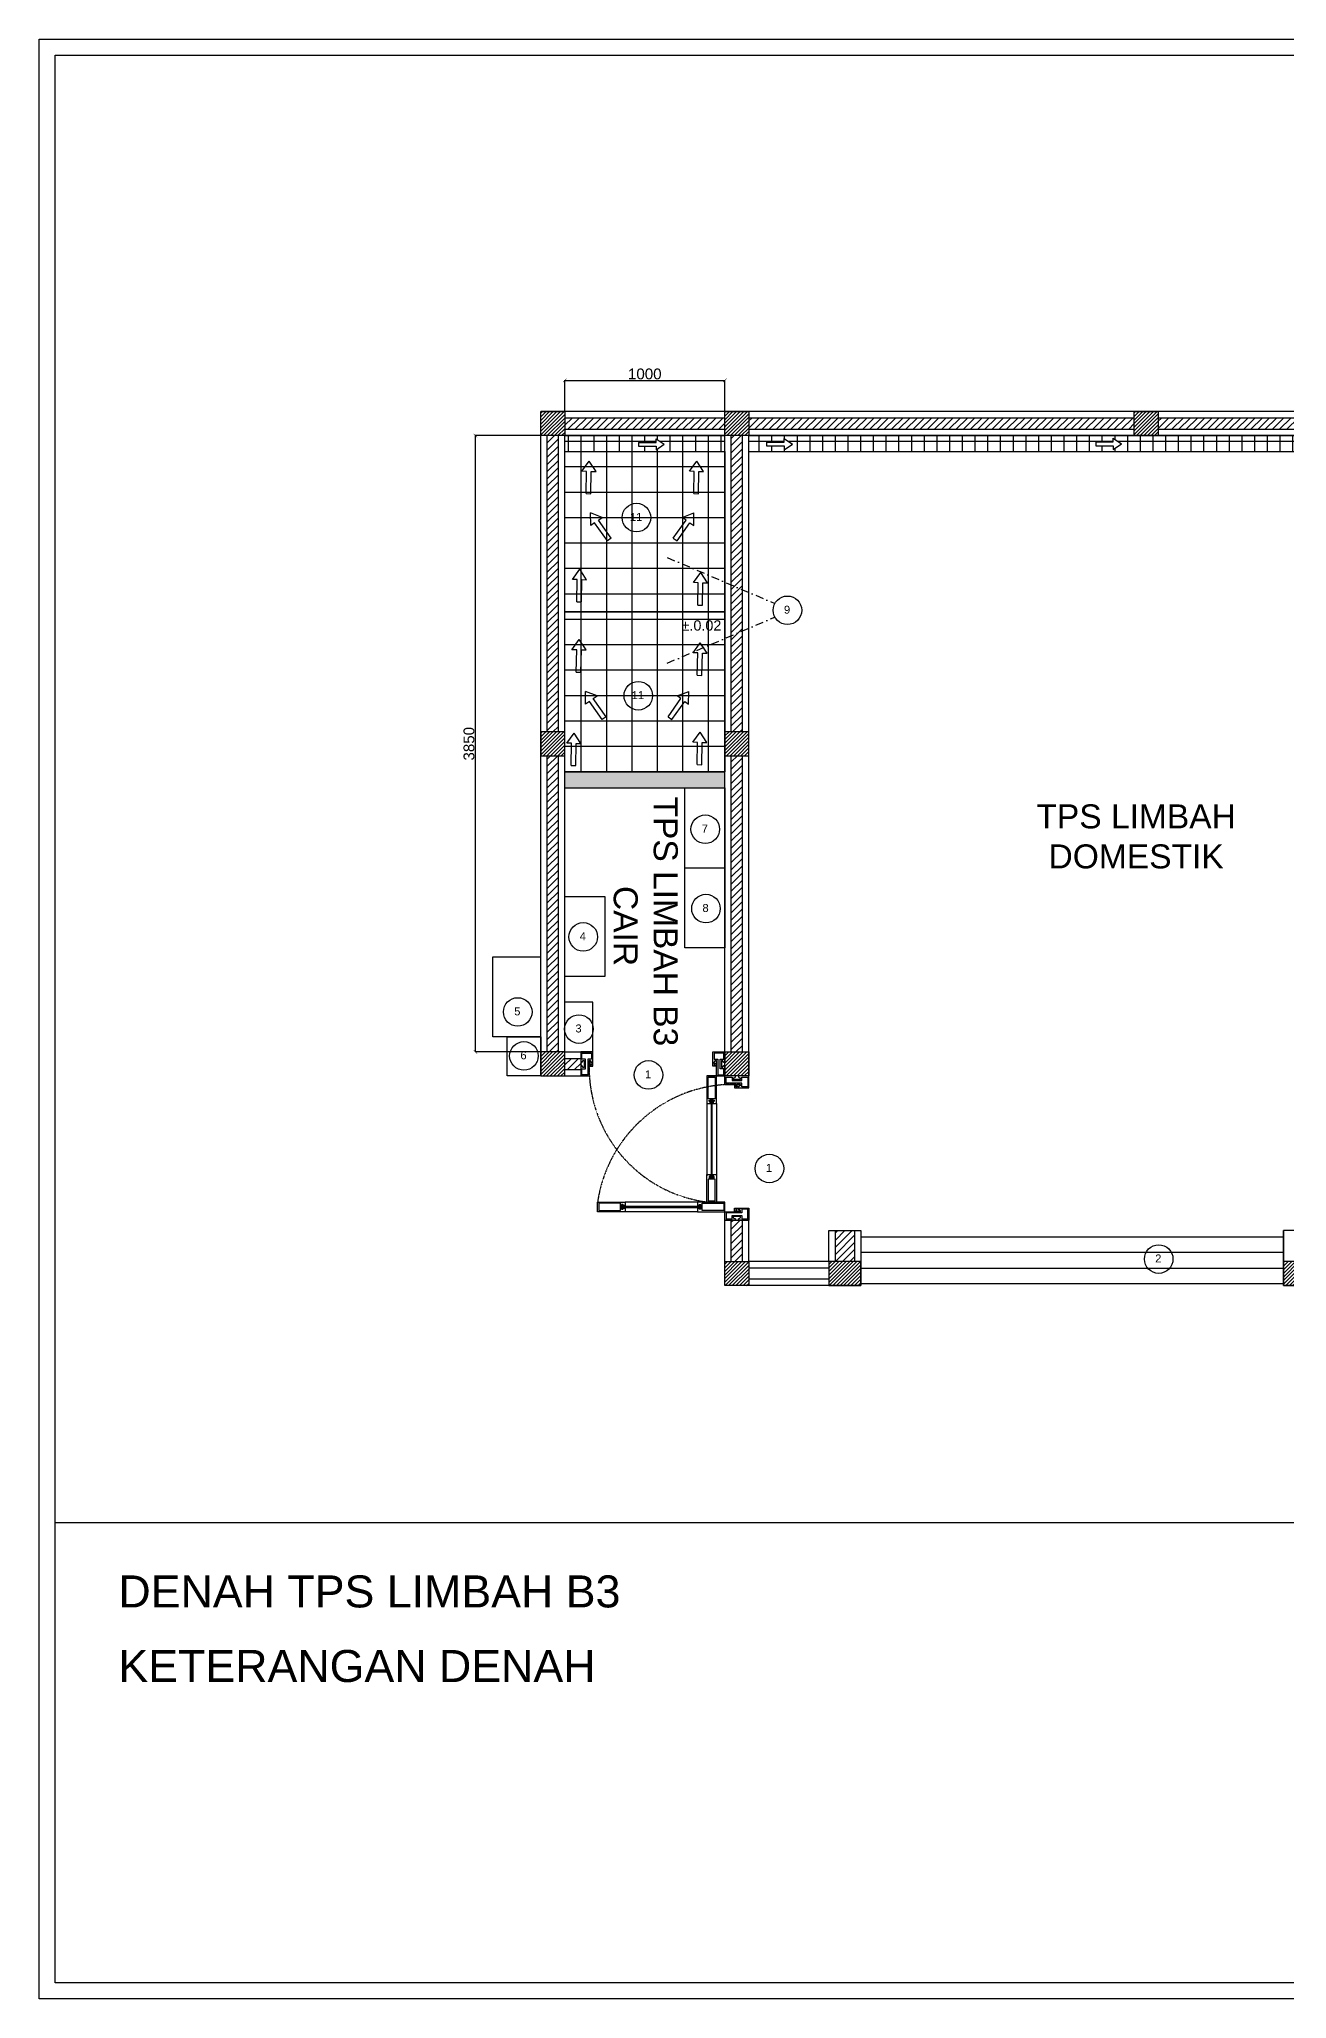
# Model space of a CAD drawing. Header units: millimetres. Extents: x -152054 to 94068, y -14280 to 91468.
# Drawn here: x -106744 to -98951, y 56711 to 68952 of the extents above; entities that cross this region are included whole.
import ezdxf

# ---------------------------------------------------------------- set-up
doc = ezdxf.new("R2010")
doc.units = ezdxf.units.MM
doc.linetypes.add('DASHDOT', pattern=[1, 0.5, -0.25, 0, -0.25])
doc.linetypes.add('HIDDEN', pattern=[0.375, 0.25, -0.125])
doc.layers.add('ALM', color=120, linetype='Continuous')
doc.styles.get("Standard").update_dxf_attribs({"font": 'arial.ttf'})
doc.dimstyles.new('ISO-25', dxfattribs={"dimtxt": 67.5, "dimasz": 22.5, "dimexe": 1.25, "dimexo": 0.625, "dimgap": 5.63, "dimtad": 1, "dimtoh": 1, "dimdec": 0, "dimtxsty": 'Standard', "dimblk": 'ARCHTICK', "dimcen": 2.5, "dimclrd": 40, "dimclre": 40, "dimclrt": 1, "dimadec": 0, "dimazin": 0, "dimtfac": 1, "dimtdec": 0, "dimtmove": 0, "dimatfit": 3, "dimldrblk": 'BOXFILLED', "dimfxl": 1, "dimarcsym": 0})
pattern_1 = [(45, (-3980.026, 20720.764), (-22.45064, 22.45064), [])]
pattern_2 = [(45, (-3980.026, 20720.764), (-11.2253202, 11.2253202), [])]

# ---------------------------------------------------------------- blocks, each defined once
blk = doc.blocks.new('_ArchTick')
at = {"color": 0, "linetype": 'ByBlock', "const_width": 0.15}
blk.add_lwpolyline([(-0.5, -0.5), (0.5, 0.5)], dxfattribs=at)
blk = doc.blocks.new('*D43')
at = {"color": 40, "lineweight": -2, "transparency": 16777216}
for p, q in [((-103611, 66476), (-104020, 66476)), ((-104019, 62626), (-104019, 66476)), ((-103611, 62626), (-104020, 62626))]:
    blk.add_line(p, q, dxfattribs=at)
at = {"layer": 'Defpoints', "color": 0, "transparency": 16777216}
for p in [(-104019, 66476), (-103611, 66476), (-103611, 62626)]:
    blk.add_point(p, dxfattribs=at)
at = {"color": 40, "lineweight": -2, "transparency": 16777216, "xscale": 22.5, "yscale": 22.5, "zscale": 22.5}
for p, rotation in [((-104019, 66476), 90), ((-104019, 62626), 270)]:
    blk.add_blockref('_ArchTick', p, dxfattribs=dict(at, rotation=rotation))
at = {"color": 1, "transparency": 16777216, "insert": (-104059, 64551), "char_height": 67.5, "attachment_point": 5, "rotation": 90}
blk.add_mtext('3850', dxfattribs=at)
blk = doc.blocks.new('_BoxFilled')
at = {"color": 0, "linetype": 'ByBlock', "lineweight": -2}
blk.add_line((-0.5, 0), (-1, 0), dxfattribs=at)
at = {"color": 0, "linetype": 'ByBlock'}
blk.add_solid([(-0.5, 0.5), (0.5, 0.5), (-0.5, -0.5), (0.5, -0.5)], dxfattribs=at)
blk = doc.blocks.new('*D44')
at = {"color": 40, "lineweight": -2, "transparency": 16777216}
for p, q in [((-103461, 66626), (-103461, 66823)), ((-103461, 66821), (-102461, 66821)), ((-102461, 66626), (-102461, 66823))]:
    blk.add_line(p, q, dxfattribs=at)
at = {"layer": 'Defpoints', "color": 0, "transparency": 16777216}
for p in [(-102461, 66821), (-103461, 66626), (-102461, 66626)]:
    blk.add_point(p, dxfattribs=at)
at = {"color": 40, "lineweight": -2, "transparency": 16777216, "xscale": 22.5, "yscale": 22.5, "zscale": 22.5, "rotation": 180}
blk.add_blockref('_ArchTick', (-103461, 66821), dxfattribs=at)
at = {"color": 40, "lineweight": -2, "transparency": 16777216, "xscale": 22.5, "yscale": 22.5, "zscale": 22.5}
blk.add_blockref('_ArchTick', (-102461, 66821), dxfattribs=at)
at = {"color": 1, "transparency": 16777216, "insert": (-102961, 66861), "char_height": 67.5, "attachment_point": 5}
blk.add_mtext('1000', dxfattribs=at)

msp = doc.modelspace()

# ---------------------------------------------------------------- hatches: boundary and pattern name
at = {"transparency": 33554559}
h = msp.add_hatch(dxfattribs=at)
h.set_pattern_fill('ANSI31', color=1, scale=5)
h.set_pattern_definition(pattern_2)
h.paths.add_polyline_path([(-103460.7, 66475.7), (-103460.7, 66625.7), (-103610.7, 66625.7), (-103610.7, 66475.7)])
h = msp.add_hatch(dxfattribs=at)
h.set_pattern_fill('ANSI31', color=1, scale=5)
h.set_pattern_definition(pattern_2)
h.paths.add_polyline_path([(-102310.7, 66475.7), (-102310.7, 66625.7), (-102460.7, 66625.7), (-102460.7, 66475.7)])
h.paths.add_polyline_path([(-99903.2, 66625.7), (-99903.2, 66475.7), (-99753.2, 66475.7), (-99753.2, 66625.7)])
h.paths.add_polyline_path([(-97195.7, 66475.7), (-97195.7, 66625.7), (-97345.7, 66625.7), (-97345.7, 66475.7)])
h.paths.add_polyline_path([(-93845.7, 66625.7), (-93995.7, 66625.7), (-93995.7, 66475.7), (-93845.7, 66475.7)])
h.paths.add_polyline_path([(-93845.7, 65280.7), (-93995.7, 65280.7), (-93995.7, 65130.7), (-93845.7, 65130.7)])
h.paths.add_polyline_path([(-93420.7, 65130.7), (-93270.7, 65130.7), (-93270.7, 65280.7), (-93420.7, 65280.7)])
h.paths.add_polyline_path([(-93270.7, 61315.7), (-93420.7, 61315.7), (-93420.7, 61165.7), (-93270.7, 61165.7)])
h.paths.add_polyline_path([(-94155.7, 61165.7), (-94155.7, 61315.7), (-94355.7, 61315.7), (-94355.7, 61165.7)])
h.paths.add_polyline_path([(-97195.7, 61165.7), (-96995.7, 61165.7), (-96995.7, 61315.7), (-97195.7, 61315.7)])
h.paths.add_polyline_path([(-97345.7, 61315.7), (-97195.7, 61315.7), (-97195.7, 61465.7), (-97345.7, 61465.7)])
h.paths.add_polyline_path([(-98770.7, 61165.7), (-98770.7, 61315.7), (-98970.7, 61315.7), (-98970.7, 61165.7)])
h.paths.add_polyline_path([(-97195.7, 62960.7), (-97195.7, 63110.7), (-97345.5, 63110.7), (-97345.5, 62960.7)])
h.paths.add_polyline_path([(-101610.5, 61315.7), (-101810.5, 61315.7), (-101810.5, 61165.7), (-101610.5, 61165.7)])
h.paths.add_polyline_path([(-102310.7, 61165.7), (-102310.7, 61315.7), (-102460.7, 61315.7), (-102460.7, 61165.7)])
h.paths.add_polyline_path([(-102460.7, 62475.7), (-102310.7, 62475.7), (-102310.7, 62625.7), (-102460.7, 62625.7)])
h.paths.add_polyline_path([(-103460.7, 62475.7), (-103460.7, 62625.7), (-103610.7, 62625.7), (-103610.7, 62475.7)])
h.paths.add_polyline_path([(-102310.7, 64625.7), (-102460.7, 64625.7), (-102460.7, 64475.7), (-102310.7, 64475.7)])
h.paths.add_polyline_path([(-103460.7, 64475.7), (-103460.7, 64625.7), (-103610.7, 64625.7), (-103610.7, 64475.7)])
h = msp.add_hatch()
h.set_pattern_fill('ANSI31', color=1, scale=10)
h.set_pattern_definition(pattern_1)
h.paths.add_polyline_path([(-103500.7, 66475.7), (-103570.7, 66475.7), (-103570.7, 64625.7), (-103500.7, 64625.7)])
h = msp.add_hatch()
h.set_pattern_fill('ANSI31', color=1, scale=10)
h.set_pattern_definition(pattern_1)
h.paths.add_polyline_path([(-102460.7, 66585.7), (-103460.7, 66585.7), (-103460.7, 66515.7), (-102460.7, 66515.7)])
h = msp.add_hatch()
h.set_pattern_fill('ANSI37', color=4, scale=25, angle=45)
h.set_pattern_definition([(90, (-3980.026, 20720.764), (-79.375, 0), []), (180, (-3980.026, 20720.764), (0, -79.375), [])])
h.paths.add_polyline_path([(-93995.7, 66475.7), (-96395.7, 66475.7), (-96395.7, 66375.7), (-93995.7, 66375.7)])
h.paths.add_polyline_path([(-95152, 66437.3), (-95041.9, 66437.5), (-95041.9, 66460.7), (-94990.8, 66425.9), (-95041.8, 66391), (-95041.9, 66414.2), (-95152, 66414.1)], flags=16)
h.paths.add_polyline_path([(-95720.2, 66417.5), (-95771.3, 66382.6), (-95771.3, 66405.8), (-95881.4, 66405.6), (-95881.4, 66428.9), (-95771.3, 66429), (-95771.4, 66452.3)], flags=16)
h.paths.add_polyline_path([(-94122.5, 66425.7, -1), (-94202.4, 66425.7, -1)], flags=16)
h.paths.add_polyline_path([(-94128.9, 66425.7, -1), (-94195.9, 66425.7, -1)], flags=0)
h.paths.add_polyline_path([(-96895.7, 66475.7), (-97195.7, 66475.7), (-97195.7, 66375.7), (-96895.7, 66375.7)])
h.paths.add_polyline_path([(-97109, 66438.7), (-96998.9, 66438.8), (-96998.9, 66462.1), (-96947.8, 66427.3), (-96998.8, 66392.4), (-96998.9, 66415.6), (-97109, 66415.4)], flags=16)
h.paths.add_polyline_path([(-97345.7, 66475.7), (-102310.7, 66475.7), (-102310.7, 66375.7), (-97345.7, 66375.7)])
h.paths.add_polyline_path([(-99983.3, 66424.7), (-100034.3, 66389.8), (-100034.3, 66413), (-100144.4, 66412.9), (-100144.5, 66436.1), (-100034.4, 66436.3), (-100034.4, 66459.5)], flags=16)
h.paths.add_polyline_path([(-97603.7, 66415.4), (-97603.8, 66438.6), (-97493.7, 66438.8), (-97493.7, 66462), (-97442.6, 66427.3), (-97493.6, 66392.3), (-97493.6, 66415.6)], flags=16)
h.paths.add_polyline_path([(-102038.8, 66423), (-102089.8, 66388.1), (-102089.8, 66411.3), (-102199.9, 66411.1), (-102200, 66434.4), (-102089.9, 66434.5), (-102089.9, 66457.8)], flags=16)
h.paths.add_polyline_path([(-102460.7, 66475.7), (-103460.7, 66475.7), (-103460.7, 66375.7), (-102460.7, 66375.7)])
h.paths.add_polyline_path([(-102839.1, 66421.6), (-102890.1, 66386.7), (-102890.2, 66409.9), (-103000.3, 66409.8), (-103000.3, 66433), (-102890.2, 66433.2), (-102890.2, 66456.4)], flags=16)
h = msp.add_hatch()
h.set_pattern_fill('ANSI31', color=1, scale=10)
h.set_pattern_definition(pattern_1)
h.paths.add_polyline_path([(-102350.7, 66475.7), (-102420.7, 66475.7), (-102420.7, 64625.7), (-102350.7, 64625.7)])
h = msp.add_hatch()
h.set_pattern_fill('ANSI31', color=1, scale=10)
h.set_pattern_definition(pattern_1)
h.paths.add_polyline_path([(-102310.7, 66585.7), (-102310.7, 66515.7), (-99903.2, 66515.7), (-99903.2, 66585.7)])
h = msp.add_hatch()
h.set_pattern_fill('ANSI31', color=1, scale=10)
h.set_pattern_definition(pattern_1)
h.paths.add_polyline_path([(-97345.7, 66515.7), (-97345.7, 66585.7), (-99753.2, 66585.7), (-99753.2, 66515.7)])
at = {"true_color": 0x939598, "transparency": 33554483}
h = msp.add_hatch(dxfattribs=at)
h.set_pattern_fill('ANSI37', color=252, scale=50, angle=45)
h.set_pattern_definition([(90, (-3980.03, 20720.76), (-158.75, 0), []), (180, (-3980.03, 20720.76), (0, -158.75), [])])
h.paths.add_polyline_path([(-102460.7, 66375.7), (-103460.7, 66375.7), (-103460.7, 65375.7), (-102460.7, 65375.7)])
h.paths.add_polyline_path([(-102460.7, 65375.7), (-103460.7, 65375.7), (-103460.7, 64375.7), (-102460.7, 64375.7)])
h = msp.add_hatch()
h.set_pattern_fill('ANSI31', color=1, scale=10)
h.set_pattern_definition(pattern_1)
h.paths.add_polyline_path([(-103570.7, 62625.7), (-103500.7, 62625.7), (-103500.7, 64475.7), (-103570.7, 64475.7)])
h = msp.add_hatch()
h.set_pattern_fill('ANSI31', color=1, scale=10)
h.set_pattern_definition(pattern_1)
h.paths.add_polyline_path([(-102350.7, 64475.7), (-102420.7, 64475.7), (-102420.7, 62625.7), (-102350.7, 62625.7)])
at = {"true_color": 0x939598}
h = msp.add_hatch(color=252, dxfattribs=at)
h.dxf.hatch_style = 1
h.paths.add_polyline_path([(-102460.7, 64375.7), (-103460.7, 64375.7), (-103460.7, 64275.7), (-102460.7, 64275.7)])
h = msp.add_hatch()
h.set_pattern_fill('ANSI31', color=1, scale=10)
h.set_pattern_definition(pattern_1)
h.paths.add_polyline_path([(-103361.1, 62585.7), (-103460.7, 62585.7), (-103460.7, 62515.7), (-103361.1, 62515.7)])
at = {"true_color": 0xed1f24}
h = msp.add_hatch(dxfattribs=at)
h.set_pattern_fill('ANSI31', color=240, scale=15)
h.set_pattern_definition([(45, (-110001.895, 59333.19), (-33.67596, 33.67596), [])])
h.paths.add_polyline_path([(-102521.4, 62573.3), (-102528.1, 62559.8), (-102527.2, 62558.3), (-102520.4, 62571.8)])
h = msp.add_hatch(dxfattribs=at)
h.set_pattern_fill('ANSI31', color=240, scale=15, angle=-90)
h.set_pattern_definition([(315, (-105603.25, 69116.555), (33.67596, 33.67596), [])])
h.paths.add_polyline_path([(-102363.1, 61636), (-102376.6, 61642.8), (-102378.1, 61641.8), (-102364.6, 61635.1)])
h = msp.add_hatch()
h.set_pattern_fill('ANSI31', color=1, scale=10)
h.set_pattern_definition(pattern_1)
h.paths.add_polyline_path([(-102420.7, 61315.7), (-102350.7, 61315.7), (-102350.7, 61575.4), (-102420.7, 61575.4)])
h = msp.add_hatch()
h.set_pattern_fill('ANSI31', color=1, scale=10)
h.set_pattern_definition(pattern_1)
h.paths.add_polyline_path([(-101650.5, 61510.7), (-101770.7, 61510.7), (-101770.7, 61315.7), (-101650.5, 61315.7)])

# ---------------------------------------------------------------- linework, layer by layer
for points in [[(-106743.8, 68952.4), (-90317.5, 68952.4), (-90317.5, 56710.7), (-106743.8, 56710.7)], [(-106643.8, 68852.4), (-90417.5, 68852.4), (-90417.5, 56810.7), (-106643.8, 56810.7)], [(-103610.7, 66625.7), (-103460.7, 66625.7), (-103460.7, 66475.7), (-103610.7, 66475.7)], [(-102310.7, 66475.7), (-102460.7, 66475.7), (-102460.7, 66625.7), (-102310.7, 66625.7)], [(-99753.2, 66475.7), (-99903.2, 66475.7), (-99903.2, 66625.7), (-99753.2, 66625.7)], [(-103610.7, 64475.7), (-103460.7, 64475.7), (-103460.7, 64625.7), (-103610.7, 64625.7)], [(-102460.7, 64475.7), (-102310.7, 64475.7), (-102310.7, 64625.7), (-102460.7, 64625.7)], [(-103610.7, 62475.7), (-103819.8, 62475.7), (-103819.8, 62719.1), (-103610.7, 62719.1)], [(-103610.7, 62475.7), (-103460.7, 62475.7), (-103460.7, 62625.7), (-103610.7, 62625.7)], [(-102310.7, 62475.7), (-102460.7, 62475.7), (-102460.7, 62625.7), (-102310.7, 62625.7)], [(-102310.7, 61165.7), (-102460.7, 61165.7), (-102460.7, 61315.7), (-102310.7, 61315.7)], [(-101810.5, 61165.7), (-101610.5, 61165.7), (-101610.5, 61315.7), (-101810.5, 61315.7)], [(-98970.7, 61165.7), (-98770.7, 61165.7), (-98770.7, 61315.7), (-98970.7, 61315.7)]]:
    msp.add_lwpolyline(points, close=True)
for points in [[(-97345.7, 66625.7), (-103610.7, 66625.7)], [(-103610.7, 62475.7), (-103610.7, 66625.7)], [(-103570.7, 64625.7), (-103570.7, 66475.7)], [(-103500.7, 64625.7), (-103500.7, 66475.7)], [(-102460.7, 66585.7), (-103460.7, 66585.7)], [(-103460.7, 66515.7), (-102460.7, 66515.7)], [(-103460.7, 62625.7), (-103460.7, 66475.7)], [(-102460.7, 66475.7), (-103460.7, 66475.7)], [(-103460.7, 66475.7), (-102460.7, 66475.7)], [(-102460.7, 62625.7), (-102460.7, 66475.7)], [(-102420.7, 64625.7), (-102420.7, 66475.7)], [(-102350.7, 64625.7), (-102350.7, 66475.7)], [(-99903.2, 66585.7), (-102310.7, 66585.7)], [(-102310.7, 66515.7), (-99903.2, 66515.7)], [(-102310.7, 62515.7), (-102310.7, 66475.7)], [(-97345.7, 66475.7), (-102310.7, 66475.7)], [(-102310.7, 66475.7), (-97345.7, 66475.7)], [(-97345.7, 66585.7), (-99753.2, 66585.7)], [(-99753.2, 66515.7), (-97345.7, 66515.7)], [(-103460.7, 66375.7), (-102460.7, 66375.7)], [(-103460.7, 66375.7), (-102460.7, 66375.7), (-102460.7, 65375.7), (-103460.7, 65375.7), (-103460.7, 66375.7)], [(-103000.3, 66433), (-102890.2, 66433.2)], [(-103000.3, 66433), (-103000.3, 66409.8)], [(-103000.3, 66409.8), (-102890.2, 66409.9)], [(-102890.2, 66433.2), (-102890.2, 66456.4), (-102839.1, 66421.6)], [(-102890.2, 66409.9), (-102890.1, 66386.7), (-102839.1, 66421.6)], [(-102310.7, 66375.7), (-97345.7, 66375.7)], [(-102200, 66434.4), (-102089.9, 66434.5)], [(-102200, 66434.4), (-102199.9, 66411.1)], [(-102199.9, 66411.1), (-102089.8, 66411.3)], [(-102089.9, 66434.5), (-102089.9, 66457.8), (-102038.8, 66423)], [(-102089.8, 66411.3), (-102089.8, 66388.1), (-102038.8, 66423)], [(-100144.5, 66436.1), (-100034.4, 66436.3)], [(-100144.5, 66436.1), (-100144.4, 66412.9)], [(-100144.4, 66412.9), (-100034.3, 66413)], [(-100034.4, 66436.3), (-100034.4, 66459.5), (-99983.3, 66424.7)], [(-100034.3, 66413), (-100034.3, 66389.8), (-99983.3, 66424.7)], [(-103324.4, 66252.4), (-103353.7, 66253), (-103308.5, 66316.6)], [(-103327.1, 66113.3), (-103324.4, 66252.4)], [(-103295, 66251.8), (-103265.7, 66251.3), (-103308.5, 66316.6)], [(-103297.7, 66112.8), (-103295, 66251.8)], [(-102652.2, 66252.4), (-102681.6, 66253), (-102636.3, 66316.6)], [(-102654.9, 66113.3), (-102652.2, 66252.4)], [(-102622.9, 66251.8), (-102593.5, 66251.3), (-102636.3, 66316.6)], [(-102625.6, 66112.8), (-102622.9, 66251.8)], [(-103327.1, 66113.3), (-103297.7, 66112.8)], [(-102654.9, 66113.3), (-102625.6, 66112.8)], [(-103274.6, 65931.6), (-103298.5, 65914.6), (-103299.8, 65992.7)], [(-103250.6, 65948.5), (-103226.6, 65965.4), (-103299.8, 65992.7)], [(-102702.9, 65948.5), (-102726.9, 65965.4), (-102653.7, 65992.7)], [(-102678.9, 65931.6), (-102654.9, 65914.6), (-102653.7, 65992.7)], [(-103194.3, 65818), (-103274.6, 65931.6)], [(-103170.3, 65834.9), (-103250.6, 65948.5)], [(-102783.2, 65834.9), (-102702.9, 65948.5)], [(-102759.2, 65818), (-102678.9, 65931.6)], [(-103170.3, 65834.9), (-103194.3, 65818)], [(-102783.2, 65834.9), (-102759.2, 65818)], [(-103383.6, 65576.8), (-103412.9, 65577.4), (-103367.7, 65641)], [(-103354.2, 65576.3), (-103324.9, 65575.7), (-103367.7, 65641)], [(-102627.5, 65556.7), (-102656.8, 65557.3), (-102611.6, 65620.9)], [(-102598.1, 65556.2), (-102568.8, 65555.6), (-102611.6, 65620.9)], [(-103386.3, 65437.8), (-103383.6, 65576.8)], [(-103356.9, 65437.2), (-103354.2, 65576.3)], [(-102630.2, 65417.7), (-102627.5, 65556.7)], [(-102600.8, 65417.1), (-102598.1, 65556.2)], [(-103460.7, 65375.7), (-102460.7, 65375.7), (-102460.7, 64375.7), (-103460.7, 64375.7), (-103460.7, 65375.7)], [(-103386.3, 65437.8), (-103356.9, 65437.2)], [(-102630.2, 65417.7), (-102600.8, 65417.1)], [(-103386.5, 65138.1), (-103415.9, 65138.7), (-103370.6, 65202.3)], [(-103389.2, 64999.1), (-103386.5, 65138.1)], [(-103357.1, 65137.5), (-103327.8, 65137), (-103370.6, 65202.3)], [(-103359.8, 64998.5), (-103357.1, 65137.5)], [(-102630.4, 65118), (-102659.7, 65118.6), (-102614.5, 65182.2)], [(-102601, 65117.4), (-102571.7, 65116.9), (-102614.5, 65182.2)], [(-102633.1, 64979), (-102630.4, 65118)], [(-102603.7, 64978.4), (-102601, 65117.4)], [(-103389.2, 64999.1), (-103359.8, 64998.5)], [(-102633.1, 64979), (-102603.7, 64978.4)], [(-103306.6, 64815.8), (-103330.6, 64798.8), (-103331.9, 64876.9)], [(-103282.6, 64832.7), (-103258.7, 64849.7), (-103331.9, 64876.9)], [(-103226.3, 64702.2), (-103306.6, 64815.8)], [(-103202.4, 64719.1), (-103282.6, 64832.7)], [(-102815.2, 64719.1), (-102734.9, 64832.7)], [(-102791.2, 64702.2), (-102711, 64815.8)], [(-102734.9, 64832.7), (-102758.9, 64849.7), (-102685.7, 64876.9)], [(-102711, 64815.8), (-102687, 64798.8), (-102685.7, 64876.9)], [(-103202.4, 64719.1), (-103226.3, 64702.2)], [(-102815.2, 64719.1), (-102791.2, 64702.2)], [(-103418.4, 64553.8), (-103447.7, 64554.4), (-103402.5, 64618)], [(-103421.1, 64414.8), (-103418.4, 64553.8)], [(-103389, 64553.3), (-103359.7, 64552.7), (-103402.5, 64618)], [(-103391.7, 64414.2), (-103389, 64553.3)], [(-102631.2, 64559.6), (-102660.6, 64560.1), (-102615.3, 64623.8)], [(-102633.9, 64420.5), (-102631.2, 64559.6)], [(-102601.9, 64559), (-102572.5, 64558.4), (-102615.3, 64623.8)], [(-102604.6, 64419.9), (-102601.9, 64559)], [(-103570.7, 62625.7), (-103570.7, 64475.7)], [(-103500.7, 62625.7), (-103500.7, 64475.7)], [(-103421.1, 64414.8), (-103391.7, 64414.2)], [(-102633.9, 64420.5), (-102604.6, 64419.9)], [(-102420.7, 62625.7), (-102420.7, 64475.7)], [(-102350.7, 62625.7), (-102350.7, 64475.7)], [(-103460.7, 64375.7), (-102460.7, 64375.7)], [(-103460.7, 64275.7), (-102460.7, 64275.7)], [(-102960.7, 64275.7), (-102460.7, 64275.7), (-102460.7, 63275.7), (-102710.7, 63275.7), (-102710.7, 64275.7)], [(-102710.7, 63775.7), (-102460.7, 63775.7)], [(-103460.7, 63597), (-103210.7, 63597), (-103210.7, 63097), (-103460.7, 63097), (-103460.7, 63597)], [(-103610.7, 62719.1), (-103910.7, 62719.1), (-103910.7, 63219.1), (-103610.7, 63219.1)], [(-103460.7, 62625.7), (-103286.2, 62625.7), (-103286.2, 62936.8), (-103460.7, 62936.8)], [(-103460.7, 62625.7), (-103286.2, 62625.7)], [(-103460.7, 62585.7), (-103361.1, 62585.7)], [(-103361.1, 62625.7), (-103361.1, 62475.7)], [(-102535.6, 62625.7), (-102460.7, 62625.7)], [(-102460.7, 62500.7), (-102460.7, 62625.7)], [(-102460.7, 62476), (-102460.7, 62625.7)], [(-103610.7, 62475.7), (-103306.7, 62475.7)], [(-103460.7, 62515.7), (-103361.1, 62515.7)], [(-102573, 62475.7), (-102460.7, 62475.7)], [(-102310.7, 62475.7), (-102460.7, 62475.7)], [(-102460.7, 62421.4), (-102460.7, 62475.7)], [(-102310.7, 62400.8), (-102310.7, 62515.7)], [(-101810.7, 61165.7), (-102460.7, 61165.7), (-102460.7, 61687.7)], [(-101810.7, 61315.7), (-102310.7, 61315.7), (-102310.7, 61650.3)], [(-102460.5, 61575.4), (-102310.7, 61575.4)], [(-102435.7, 61575.4), (-102310.7, 61575.4)], [(-102420.7, 61315.7), (-102420.7, 61575.4)], [(-102350.7, 61315.7), (-102350.7, 61575.4)], [(-101810.7, 61315.7), (-101810.7, 61510.7), (-101610.5, 61510.7), (-101610.5, 61165.7), (-101810.7, 61165.7)], [(-101770.7, 61315.7), (-101770.7, 61510.7)], [(-101650.5, 61510.7), (-101650.5, 61315.7)], [(-101610.7, 61470.3), (-98970.7, 61470.3)], [(-98970.7, 61165.7), (-98970.7, 61510.7)], [(-98770.7, 61315.7), (-98770.7, 61510.7), (-98970.7, 61510.7), (-98970.7, 61315.7)], [(-101610.7, 61375.3), (-98970.7, 61375.3)], [(-101810.5, 61275.7), (-102310.7, 61275.7)], [(-101610.7, 61275.3), (-98970.7, 61275.3)], [(-101810.7, 61205.7), (-102310.7, 61205.7)], [(-101810.5, 61205.7), (-101810.7, 61205.7)], [(-101610.7, 61179.4), (-98970.7, 61179.4)], [(-97345.7, 61165.7), (-98970.7, 61165.7)], [(-106643.8, 59686.7), (-90417.5, 59686.7)]]:
    msp.add_lwpolyline(points)
at = {"color": 5, "linetype": 'DASHDOT', "ltscale": 100}
for points in [[(-102820.4, 65714.3), (-102148.4, 65427)], [(-102820.4, 65055.1), (-102148.4, 65342.4)]]:
    msp.add_lwpolyline(points, dxfattribs=at)
at = {"color": 5}
for centre in [(-103012.9, 65963.9), (-102069.9, 65384.7), (-103001.6, 64850.8), (-102583.3, 64017.1), (-102578.8, 63521.3), (-103345.8, 63344.5), (-103754.7, 62875.4), (-103372.3, 62768.7), (-103715.9, 62601), (-102937.8, 62482.2), (-102182.5, 61897.6), (-99751, 61331.8)]:
    msp.add_circle(centre, 89.2, dxfattribs=at)
at = {"layer": 'ALM'}
for p, q in [((-102573, 62303.8), (-102573, 61852.7)), ((-102513.1, 62303.8), (-102513.1, 61852.7)), ((-102632.7, 61687.7), (-103083.8, 61687.7)), ((-102632.7, 61627.8), (-103083.8, 61627.8))]:
    msp.add_line(p, q, dxfattribs=at)
for points in [[(-103308.7, 62573.3), (-103300.4, 62573.3), (-103293.7, 62559.8), (-103286.2, 62559.8), (-103286.2, 62625.7), (-103361.1, 62625.7), (-103361.1, 62559.8), (-103353.6, 62559.8), (-103346.8, 62573.3), (-103339.3, 62573.3), (-103339.3, 62550.8), (-103339.3, 62528.4), (-103346.8, 62528.4), (-103353.6, 62541.9), (-103361.1, 62541.9), (-103361.1, 62476), (-103308.7, 62476)], [(-103316.1, 62483.5), (-103353.6, 62483.5), (-103353.6, 62520.9), (-103331.9, 62520.9), (-103331.9, 62550.8), (-103331.9, 62580.8), (-103353.6, 62580.8), (-103353.6, 62618.2), (-103293.7, 62618.2), (-103293.7, 62580.8), (-103316.1, 62580.8)], [(-103286.2, 62558.3), (-103294.6, 62558.3), (-103301.3, 62571.8), (-103307.2, 62571.8), (-103307.2, 62550.8), (-103293.7, 62550.8), (-103293.7, 62543.4), (-103307.2, 62543.4), (-103307.2, 62535.9), (-103286.2, 62535.9)], [(-102513.1, 62573.3), (-102521.4, 62573.3), (-102528.1, 62559.8), (-102535.6, 62559.8), (-102535.6, 62625.7), (-102460.7, 62625.7), (-102460.7, 62559.8), (-102468.2, 62559.8), (-102474.9, 62573.3), (-102482.4, 62573.3), (-102482.4, 62550.8), (-102482.4, 62528.4), (-102474.9, 62528.4), (-102468.2, 62541.9), (-102460.7, 62541.9), (-102460.7, 62476), (-102513.1, 62476)], [(-102535.6, 62558.3), (-102527.2, 62558.3), (-102520.4, 62571.8), (-102514.6, 62571.8), (-102514.6, 62550.8), (-102528.1, 62550.8), (-102528.1, 62543.4), (-102514.6, 62543.4), (-102514.6, 62535.9), (-102535.6, 62535.9)], [(-102505.6, 62483.5), (-102468.2, 62483.5), (-102468.2, 62520.9), (-102489.9, 62520.9), (-102489.9, 62550.8), (-102489.9, 62580.8), (-102468.2, 62580.8), (-102468.2, 62618.2), (-102528.1, 62618.2), (-102528.1, 62580.8), (-102505.6, 62580.8)], [(-102552.1, 62303.8), (-102552.1, 62311.2), (-102558.1, 62318), (-102558.1, 62325.5), (-102528.1, 62325.5), (-102528.1, 62318), (-102534.1, 62311.2), (-102534.1, 62303.8), (-102513.1, 62303.8), (-102513.1, 62476), (-102520.6, 62476), (-102520.6, 62476), (-102565.5, 62476), (-102565.5, 62476), (-102573, 62476), (-102573, 62303.8)], [(-102565.5, 62333), (-102565.5, 62468.5), (-102520.6, 62468.5), (-102520.6, 62333)], [(-102363.1, 62423.3), (-102363.1, 62415.1), (-102376.6, 62408.3), (-102376.6, 62400.8), (-102310.7, 62400.8), (-102310.7, 62475.7), (-102376.6, 62475.7), (-102376.6, 62468.2), (-102363.1, 62461.5), (-102363.1, 62454), (-102385.6, 62454), (-102408.1, 62454), (-102408.1, 62461.5), (-102394.6, 62468.2), (-102394.6, 62475.7), (-102460.5, 62475.7), (-102460.5, 62423.3)], [(-102453, 62430.8), (-102453, 62468.2), (-102415.5, 62468.2), (-102415.5, 62446.5), (-102385.6, 62446.5), (-102355.6, 62446.5), (-102355.6, 62468.2), (-102318.2, 62468.2), (-102318.2, 62408.3), (-102355.6, 62408.3), (-102355.6, 62430.8)], [(-102378.1, 62400.8), (-102378.1, 62409.3), (-102364.6, 62416), (-102364.6, 62421.8), (-102385.6, 62421.8), (-102385.6, 62408.3), (-102393.1, 62408.3), (-102393.1, 62421.8), (-102400.6, 62421.8), (-102400.6, 62400.8)], [(-102552.1, 61860.4), (-102552.1, 61853), (-102558, 61846.2), (-102558, 61838.7), (-102528.1, 61838.7), (-102528.1, 61846.2), (-102534.1, 61853), (-102534.1, 61860.4), (-102513.1, 61860.4), (-102513.1, 61688.2), (-102520.6, 61688.2), (-102520.6, 61688.2), (-102565.5, 61688.2), (-102565.5, 61688.2), (-102573, 61688.2), (-102573, 61860.4)], [(-102565.5, 61831.2), (-102565.5, 61695.7), (-102520.6, 61695.7), (-102520.6, 61831.2)], [(-103083.8, 61666.7), (-103091.2, 61666.7), (-103098, 61672.7), (-103105.5, 61672.7), (-103105.5, 61642.8), (-103098, 61642.8), (-103091.2, 61648.8), (-103083.8, 61648.8), (-103083.8, 61627.8), (-103256, 61627.8), (-103256, 61635.3), (-103256, 61635.3), (-103256, 61680.2), (-103256, 61680.2), (-103256, 61687.7), (-103083.8, 61687.7)], [(-103113, 61680.2), (-103248.5, 61680.2), (-103248.5, 61635.3), (-103113, 61635.3)], [(-102632.7, 61666.7), (-102625.2, 61666.7), (-102618.5, 61672.7), (-102611, 61672.7), (-102611, 61642.8), (-102618.5, 61642.8), (-102625.2, 61648.8), (-102632.7, 61648.8), (-102632.7, 61627.8), (-102460.5, 61627.8), (-102460.5, 61635.3), (-102460.5, 61635.3), (-102460.5, 61680.2), (-102460.5, 61680.2), (-102460.5, 61687.7), (-102632.7, 61687.7)], [(-102603.5, 61680.2), (-102468, 61680.2), (-102468, 61635.3), (-102603.5, 61635.3)], [(-102363.1, 61627.8), (-102363.1, 61636), (-102376.6, 61642.8), (-102376.6, 61650.3), (-102310.7, 61650.3), (-102310.7, 61575.4), (-102376.6, 61575.4), (-102376.6, 61582.9), (-102363.1, 61589.6), (-102363.1, 61597.1), (-102385.6, 61597.1), (-102408.1, 61597.1), (-102408.1, 61589.6), (-102394.6, 61582.9), (-102394.6, 61575.4), (-102460.5, 61575.4), (-102460.5, 61627.8)], [(-102453, 61620.3), (-102453, 61582.9), (-102415.5, 61582.9), (-102415.5, 61604.6), (-102385.6, 61604.6), (-102355.6, 61604.6), (-102355.6, 61582.9), (-102318.2, 61582.9), (-102318.2, 61642.8), (-102355.6, 61642.8), (-102355.6, 61620.3)], [(-102378.1, 61650.3), (-102378.1, 61641.8), (-102364.6, 61635.1), (-102364.6, 61629.3), (-102385.6, 61629.3), (-102385.6, 61642.8), (-102393.1, 61642.8), (-102393.1, 61629.3), (-102400.6, 61629.3), (-102400.6, 61650.3)]]:
    msp.add_lwpolyline(points, close=True, dxfattribs=at)
at = {"layer": 'ALM', "color": 251}
for points in [[(-102546.1, 62303.8), (-102546.1, 62319.5), (-102540.1, 62319.5), (-102540.1, 62303.8), (-102534.1, 62303.8), (-102534.1, 62325.5), (-102552.1, 62325.5), (-102552.1, 62303.8)], [(-102540.1, 61837), (-102540.1, 62319.5), (-102546.1, 62319.5), (-102546.1, 61837)], [(-102546.1, 61860.4), (-102546.1, 61844.7), (-102540.1, 61844.7), (-102540.1, 61860.4), (-102534.1, 61860.4), (-102534.1, 61838.7), (-102552.1, 61838.7), (-102552.1, 61860.4)], [(-103083.8, 61660.7), (-103099.5, 61660.7), (-103099.5, 61654.7), (-103083.8, 61654.7), (-103083.8, 61648.8), (-103105.5, 61648.8), (-103105.5, 61666.7), (-103083.8, 61666.7)], [(-103099.5, 61654.7), (-102617, 61654.7), (-102617, 61660.7), (-103099.5, 61660.7)], [(-102632.7, 61660.7), (-102617, 61660.7), (-102617, 61654.7), (-102632.7, 61654.7), (-102632.7, 61648.8), (-102611, 61648.8), (-102611, 61666.7), (-102632.7, 61666.7)]]:
    msp.add_lwpolyline(points, close=True, dxfattribs=at)
at = {"layer": 'ALM', "color": 251, "linetype": 'HIDDEN', "ltscale": 0.35}
for centre, radius, start, end in [((-102463.3, 62526.9), 845.4, 179.41171, 262.80002), ((-102403.4, 61561.5), 861.9, 89.82866, 171.57773)]:
    msp.add_arc(centre, radius, start, end, dxfattribs=at)

# ---------------------------------------------------------------- texts
at = {"color": 5, "char_height": 50, "attachment_point": 1}
for s, insert in [('\\pxqc;11', (-103062.7, 65992.7)), ('\\pxqc;9', (-102119.6, 65413.4)), ('\\pxqc;11', (-103051.4, 64879.6)), ('\\pxqc;7', (-102633.1, 64045.8)), ('\\pxqc;8', (-102628.6, 63550.1)), ('\\pxqc;4', (-103395.6, 63373.3)), ('\\pxqc;5', (-103804.5, 62904.2)), ('\\pxqc;3', (-103422.1, 62797.4)), ('\\pxqc;6', (-103765.7, 62629.8)), ('\\pxqc;1', (-102987.6, 62510.9)), ('\\pxqc;1', (-102232.3, 61926.3)), ('\\pxqc;2', (-99800.7, 61360.6))]:
    msp.add_mtext_dynamic_manual_height_columns(s, width=94.502, gutter_width=12.5, heights=[0], dxfattribs=dict(at, insert=insert))
at = {"attachment_point": 1}
for s, width, gutter_width, insert, char_height in [('%%P.0.02', 288.235, 10, (-102731.3, 65322.2), 64.22), ('\\pxqc;{\\C3;TPS LIMBAH\\PDOMESTIK}', 1936.507, 17.5, (-100860.1, 64172.4), 150), ('{\\C3;DENAH TPS LIMBAH B3}', 3438.013, 17.5, (-106249, 59355.6), 200), ('KETERANGAN DENAH', 3201.134, 17.5, (-106249, 58889.7), 200)]:
    msp.add_mtext_dynamic_manual_height_columns(s, width=width, gutter_width=gutter_width, heights=[0], dxfattribs=dict(at, insert=insert, char_height=char_height))
at = {"insert": (-102755.2, 64380.5), "char_height": 150, "attachment_point": 1, "rotation": 270}
msp.add_mtext_dynamic_manual_height_columns('\\pxqc;{\\C3;TPS LIMBAH B3  CAIR}', width=1936.507, gutter_width=17.5, heights=[0], dxfattribs=at)

# ---------------------------------------------------------------- dimensions: what is measured, and where the dimension line sits
dim = msp.add_linear_dim(base=(-102460.7, 66821.4), p1=(-103460.7, 66625.7), p2=(-102460.7, 66625.7), dimstyle='ISO-25')
dim.commit()
dim.dimension.update_dxf_attribs({"geometry": '*D44', "text_midpoint": (-102960.7, 66861.5)})
dim = msp.add_linear_dim(base=(-104019.2, 66475.7), p1=(-103610.7, 62625.7), p2=(-103610.7, 66475.7), angle=90, dimstyle='ISO-25')
dim.commit()
dim.dimension.update_dxf_attribs({"geometry": '*D43', "text_midpoint": (-104059.3, 64550.7)})

doc.saveas('drawing.dxf')
